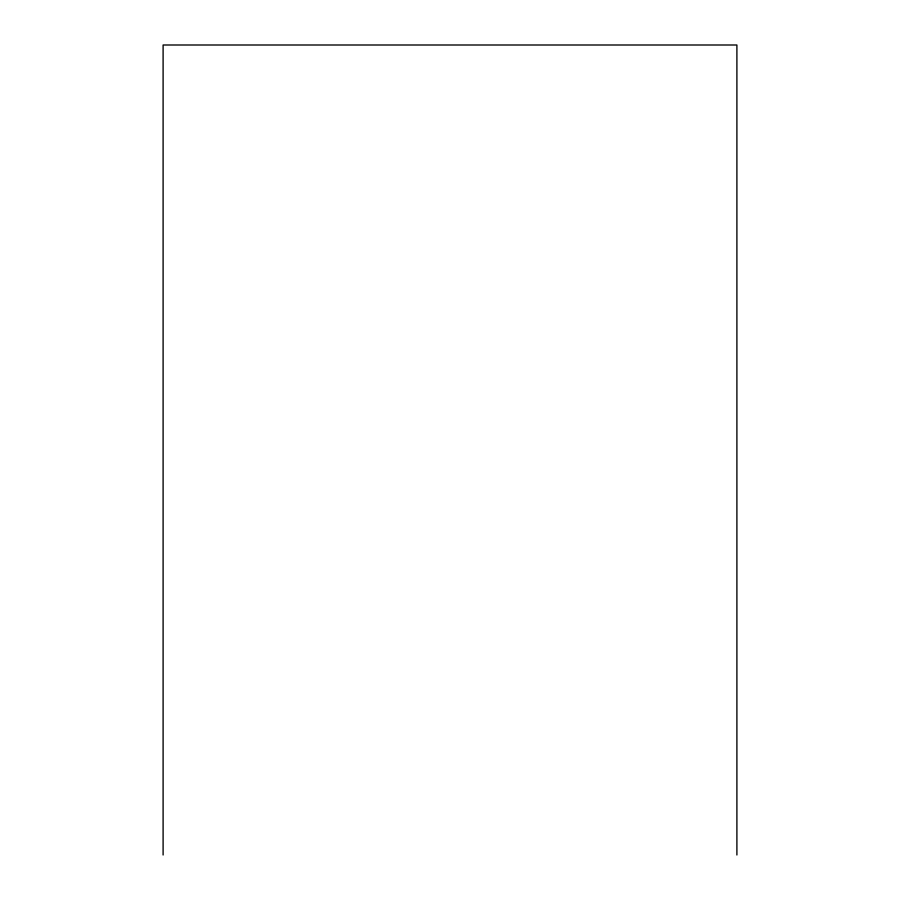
<?xml version="1.0" encoding="UTF-8"?>
<svg xmlns="http://www.w3.org/2000/svg" width="900" height="900" viewBox="0 0 900 900"><rect width="100%" height="100%" fill="white"/><g stroke="black" fill="none" stroke-linecap="round" stroke-linejoin="round"><path stroke-width="1.35" d="M736.898 855L736.898 45L163.102 45L163.102 855"/></g></svg>
